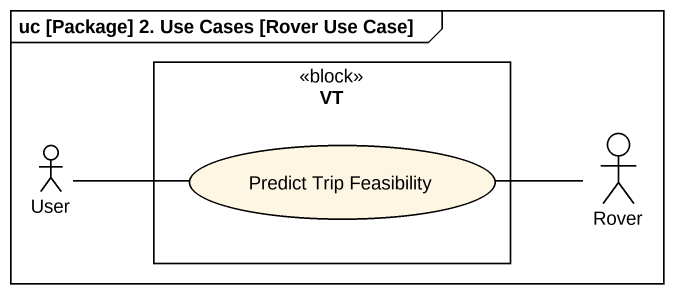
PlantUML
@startuml
mainframe uc [Package] 2. Use Cases [Rover Use Case]
rectangle VT <<block>> {
  usecase "Predict Trip Feasibility" as Predict_Trip_Feasibility
}
actor Rover
actor User
Rover -left- Predict_Trip_Feasibility
User -right- Predict_Trip_Feasibility
@enduml
